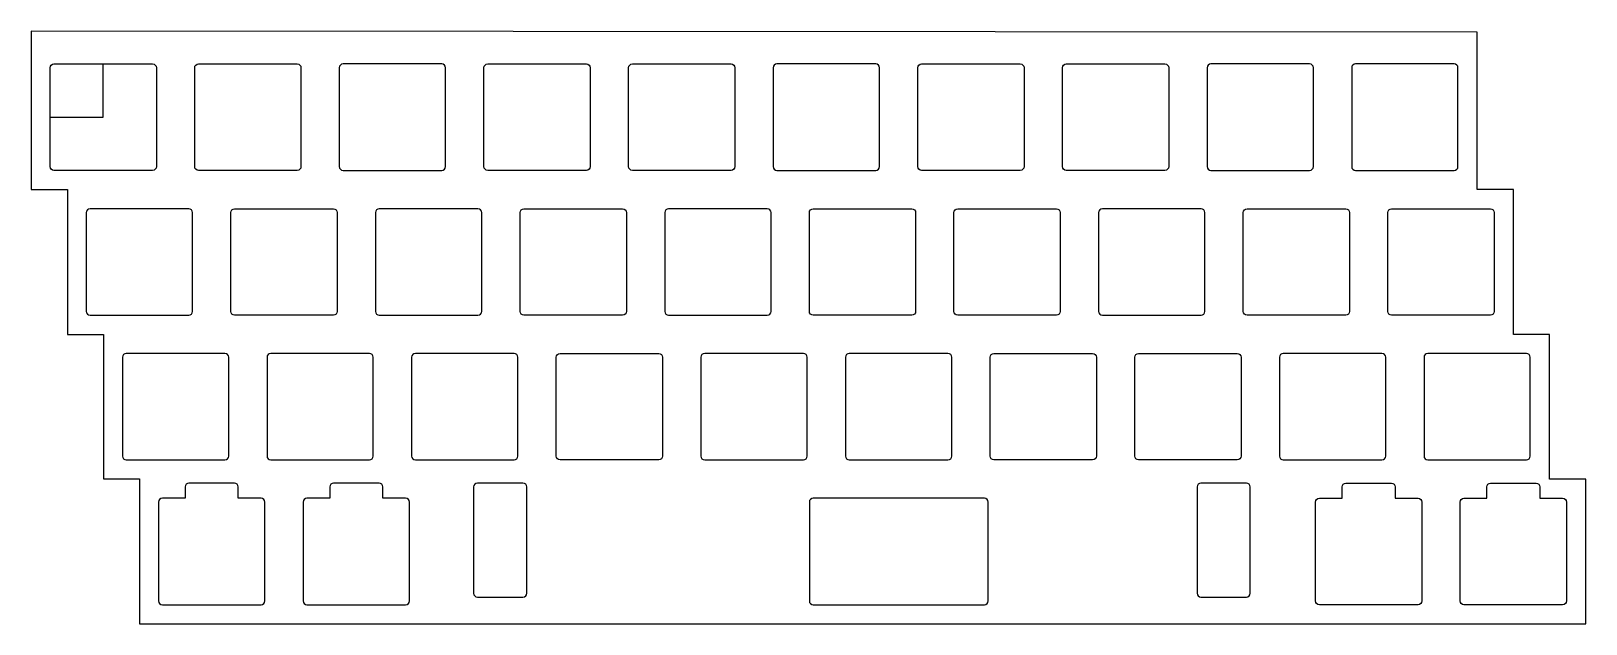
# Model space of a CAD drawing. Header units: millimetres. Extents: x 0 to 205, y -76 to 2.
import ezdxf

# ---------------------------------------------------------------- set-up
doc = ezdxf.new("R2010")
doc.units = ezdxf.units.MM
doc.layers.get('0').update_dxf_attribs({"linetype": 'CONTINUOUS'})

msp = doc.modelspace()

# ---------------------------------------------------------------- linework, layer by layer
for p, q in [((9.525, -9.525), (9.525, -2.525)), ((2.525, -9.525), (9.525, -9.525))]:
    msp.add_line(p, q)
msp.add_lwpolyline([(200.025, -38.1), (195.275, -38.1), (195.275, -19.05), (190.5, -19.05), (190.5, 1.65), (0.025, 1.8), (0.025, -19.05), (4.8, -19.05), (4.8, -38.1), (9.55, -38.1), (9.55, -57.125), (14.325, -57.125), (14.325, -76.2), (204.8125, -76.2), (204.825, -57.15), (200.025, -57.15)], close=True)
for points in [[(2.525, -3.025, -0.41421356), (3.025, -2.525), (16.025, -2.525, -0.41421356), (16.525, -3.025), (16.525, -16.025, -0.41421356), (16.025, -16.525), (3.025, -16.525, -0.41421356), (2.525, -16.025)], [(35.075, -2.525, -0.41421356), (35.575, -3.025), (35.575, -16.025, -0.41421356), (35.075, -16.525), (22.075, -16.525, -0.41421356), (21.575, -16.025), (21.575, -3.025, -0.41421356), (22.075, -2.525)], [(54.125, -16.525, 0.41421356), (54.625, -16.025), (54.625, -3.025, 0.41421356), (54.125, -2.525), (41.125, -2.525, 0.41421356), (40.625, -3.025), (40.625, -16.025, 0.41421356), (41.125, -16.525)], [(59.675, -3.025, -0.41421356), (60.175, -2.525), (73.175, -2.525, -0.41421356), (73.675, -3.025), (73.675, -16.025, -0.41421356), (73.175, -16.525), (60.175, -16.525, -0.41421356), (59.675, -16.025)], [(78.725, -3.025, -0.41421356), (79.225, -2.525), (92.225, -2.525, -0.41421356), (92.725, -3.025), (92.725, -16.025, -0.41421356), (92.225, -16.525), (79.225, -16.525, -0.41421356), (78.725, -16.025)], [(98.275, -16.525), (111.275, -16.525, 0.41421356), (111.775, -16.025), (111.775, -3.025, 0.41421356), (111.275, -2.525), (98.275, -2.525, 0.41421356), (97.775, -3.025), (97.775, -16.025, 0.41421356)], [(130.825, -16.025, -0.41421356), (130.325, -16.525), (117.325, -16.525, -0.41421356), (116.825, -16.025), (116.825, -3.025, -0.41421356), (117.325, -2.525), (130.325, -2.525, -0.41421356), (130.825, -3.025)], [(135.875, -16.025), (135.875, -3.025, -0.41421356), (136.375, -2.525), (149.375, -2.525, -0.41421356), (149.875, -3.025), (149.875, -16.025, -0.41421356), (149.375, -16.525), (136.375, -16.525, -0.41421356)], [(155.425, -16.525), (168.425, -16.525, 0.41421356), (168.925, -16.025), (168.925, -3.025, 0.41421356), (168.425, -2.525), (155.425, -2.525, 0.41421356), (154.925, -3.025), (154.925, -16.025, 0.41421356)], [(173.975, -16.025, 0.41421356), (174.475, -16.525), (187.475, -16.525, 0.41421356), (187.975, -16.025), (187.975, -3.025, 0.41421356), (187.475, -2.525), (174.475, -2.525, 0.41421356), (173.975, -3.025)], [(7.2875, -35.075, 0.41421356), (7.7875, -35.575), (20.7875, -35.575, 0.41421356), (21.2875, -35.075), (21.2875, -22.075, 0.41421356), (20.7875, -21.575), (7.7875, -21.575, 0.41421356), (7.2875, -22.075)], [(26.3375, -22.075, -0.41421356), (26.8375, -21.575), (39.8375, -21.575, -0.41421356), (40.3375, -22.075), (40.3375, -35.075, -0.41421356), (39.8375, -35.575), (26.8375, -35.575, -0.41421356), (26.3375, -35.075)], [(59.3875, -35.075), (59.3875, -22.075, 0.41421356), (58.8875, -21.575), (45.8875, -21.575, 0.41421356), (45.3875, -22.075), (45.3875, -35.075, 0.41421356), (45.8875, -35.575), (58.8875, -35.575, 0.41421356)], [(78.4375, -22.075), (78.4375, -35.075, -0.41421356), (77.9375, -35.575), (64.9375, -35.575, -0.41421356), (64.4375, -35.075), (64.4375, -22.075, -0.41421356), (64.9375, -21.575), (77.9375, -21.575, -0.41421356)], [(96.9875, -21.575), (83.9875, -21.575, 0.41421356), (83.4875, -22.075), (83.4875, -35.075, 0.41421356), (83.9875, -35.575), (96.9875, -35.575, 0.41421356), (97.4875, -35.075), (97.4875, -22.075, 0.41421356)], [(116.0375, -21.575, -0.41421356), (116.5375, -22.075), (116.5375, -35.075, -0.41421356), (116.0375, -35.575), (103.0375, -35.575, -0.41421356), (102.5375, -35.075), (102.5375, -22.075, -0.41421356), (103.0375, -21.575)], [(122.0875, -21.575), (135.0875, -21.575, -0.41421356), (135.5875, -22.075), (135.5875, -35.075, -0.41421356), (135.0875, -35.575), (122.0875, -35.575, -0.41421356), (121.5875, -35.075), (121.5875, -22.075, -0.41421356)], [(154.1375, -35.575, 0.41421356), (154.6375, -35.075), (154.6375, -22.075, 0.41421356), (154.1375, -21.575), (141.1375, -21.575, 0.41421356), (140.6375, -22.075), (140.6375, -35.075, 0.41421356), (141.1375, -35.575)], [(160.1875, -21.575), (173.1875, -21.575, -0.41421356), (173.6875, -22.075), (173.6875, -35.075, -0.41421356), (173.1875, -35.575), (160.1875, -35.575, -0.41421356), (159.6875, -35.075), (159.6875, -22.075, -0.41421356)], [(179.2375, -35.575, -0.41421356), (178.7375, -35.075), (178.7375, -22.075, -0.41421356), (179.2375, -21.575), (192.2375, -21.575, -0.41421356), (192.7375, -22.075), (192.7375, -35.075, -0.41421356), (192.2375, -35.575)], [(25.55, -54.625, 0.41421356), (26.05, -54.125), (26.05, -41.125, 0.41421356), (25.55, -40.625), (12.55, -40.625, 0.41421356), (12.05, -41.125), (12.05, -54.125, 0.41421356), (12.55, -54.625)], [(31.1, -54.125, 0.41421356), (31.6, -54.625), (44.6, -54.625, 0.41421356), (45.1, -54.125), (45.1, -41.125, 0.41421356), (44.6, -40.625), (31.6, -40.625, 0.41421356), (31.1, -41.125)], [(50.15, -54.125, 0.41421356), (50.65, -54.625), (63.65, -54.625, 0.41421356), (64.15, -54.125), (64.15, -41.125, 0.41421356), (63.65, -40.625), (50.65, -40.625, 0.41421356), (50.15, -41.125)], [(82.7, -40.625, -0.41421356), (83.2, -41.125), (83.2, -54.125, -0.41421356), (82.7, -54.625), (69.7, -54.625, -0.41421356), (69.2, -54.125), (69.2, -41.125, -0.41421356), (69.7, -40.625)], [(101.75, -54.625, 0.41421356), (102.25, -54.125), (102.25, -41.125, 0.41421356), (101.75, -40.625), (88.75, -40.625, 0.41421356), (88.25, -41.125), (88.25, -54.125, 0.41421356), (88.75, -54.625)], [(121.3, -54.125), (121.3, -41.125, 0.41421356), (120.8, -40.625), (107.8, -40.625, 0.41421356), (107.3, -41.125), (107.3, -54.125, 0.41421356), (107.8, -54.625), (120.8, -54.625, 0.41421356)], [(139.85, -54.625), (126.85, -54.625, -0.41421356), (126.35, -54.125), (126.35, -41.125, -0.41421356), (126.85, -40.625), (139.85, -40.625, -0.41421356), (140.35, -41.125), (140.35, -54.125, -0.41421356)], [(158.9, -54.625), (145.9, -54.625, -0.41421356), (145.4, -54.125), (145.4, -41.125, -0.41421356), (145.9, -40.625), (158.9, -40.625, -0.41421356), (159.4, -41.125), (159.4, -54.125, -0.41421356)], [(164.95, -54.625), (177.95, -54.625, 0.41421356), (178.45, -54.125), (178.45, -41.125, 0.41421356), (177.95, -40.625), (164.95, -40.625, 0.41421356), (164.45, -41.125), (164.45, -54.125, 0.41421356)], [(184, -40.625, 0.41421356), (183.5, -41.125), (183.5, -54.125, 0.41421356), (184, -54.625), (197, -54.625, 0.41421356), (197.5, -54.125), (197.5, -41.125, 0.41421356), (197, -40.625)], [(16.8125, -73.175, 0.41421356), (17.3125, -73.675), (30.3125, -73.675, 0.41421356), (30.8125, -73.175), (30.8125, -60.175, 0.41421356), (30.3125, -59.675), (27.3125, -59.675), (27.3125, -58.175, 0.41421356), (26.8125, -57.675), (20.8125, -57.675, 0.41421356), (20.3125, -58.175), (20.3125, -59.675), (17.3125, -59.675, 0.41421356), (16.8125, -60.175)], [(46.3625, -59.675), (46.3625, -58.175, 0.41421356), (45.8625, -57.675), (39.8625, -57.675, 0.41421356), (39.3625, -58.175), (39.3625, -59.675), (36.3625, -59.675, 0.41421356), (35.8625, -60.175), (35.8625, -73.175, 0.41421356), (36.3625, -73.675), (49.3625, -73.675, 0.41421356), (49.8625, -73.175), (49.8625, -60.175, 0.41421356), (49.3625, -59.675)], [(58.8175, -57.675, 0.41421356), (58.3175, -58.175), (58.3175, -72.175, 0.41421356), (58.8175, -72.675), (64.8175, -72.675, 0.41421356), (65.3175, -72.175), (65.3175, -58.175, 0.41421356), (64.8175, -57.675)], [(154.1175, -72.675), (160.1175, -72.675, 0.41421356), (160.6175, -72.175), (160.6175, -58.175, 0.41421356), (160.1175, -57.675), (154.1175, -57.675, 0.41421356), (153.6175, -58.175), (153.6175, -72.175, 0.41421356)], [(182.7125, -73.675), (169.7125, -73.675, -0.41421356), (169.2125, -73.175), (169.2125, -60.175, -0.41421356), (169.7125, -59.675), (172.7125, -59.675), (172.7125, -58.175, -0.41421356), (173.2125, -57.675), (179.2125, -57.675, -0.41421356), (179.7125, -58.175), (179.7125, -59.675), (182.7125, -59.675, -0.41421356), (183.2125, -60.175), (183.2125, -73.175, -0.41421356)], [(202.2625, -60.175), (202.2625, -73.175, -0.41421356), (201.7625, -73.675), (188.7625, -73.675, -0.41421356), (188.2625, -73.175), (188.2625, -60.175, -0.41421356), (188.7625, -59.675), (191.7625, -59.675), (191.7625, -58.175, -0.41421356), (192.2625, -57.675), (198.2625, -57.675, -0.41421356), (198.7625, -58.175), (198.7625, -59.675), (201.7625, -59.675, -0.41421356)], [(126.0882, -73.175), (126.0882, -60.175, 0.41421356), (125.5882, -59.675), (103.0375, -59.675, 0.41421356), (102.5375, -60.175), (102.5375, -73.175, 0.41421356), (103.0375, -73.675), (125.5882, -73.675, 0.41421356)]]:
    msp.add_lwpolyline(points, format="xyb", close=True)

doc.saveas('drawing.dxf')
